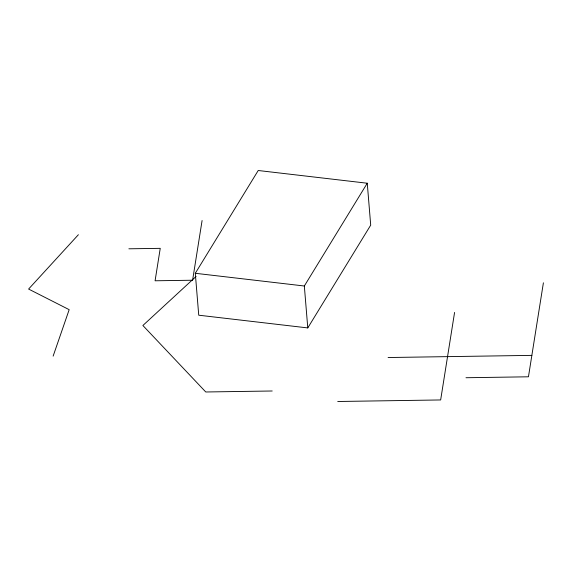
<?xml version="1.0" encoding="UTF-8"?>
<svg xmlns="http://www.w3.org/2000/svg" width="572" height="572" viewBox="0 0 572 572"><rect width="100%" height="100%" fill="white"/><g stroke="black" fill="none" stroke-linecap="round" stroke-linejoin="round"><path stroke-width="0.86" d="M202.095 220.52L192.6 280.223L155.083 280.788L160.246 248.341L128.879 248.806M454.576 312.434L440.654 399.95L337.73 401.494M543.4 282.804L528.449 376.798L465.987 377.734M53.132 356.127L69.176 309.666L28.6 289.06L78.385 234.72M195.295 273.287L258.222 170.506L367.26 183.226L370.706 225.139L307.779 327.92L198.741 315.201L195.295 273.287L304.333 286.007L367.26 183.226M196.096 276.448L142.886 325.497L205.77 391.984L272.208 390.991M388.095 357.529L531.86 355.376M304.333 286.007L307.779 327.92"/></g></svg>
